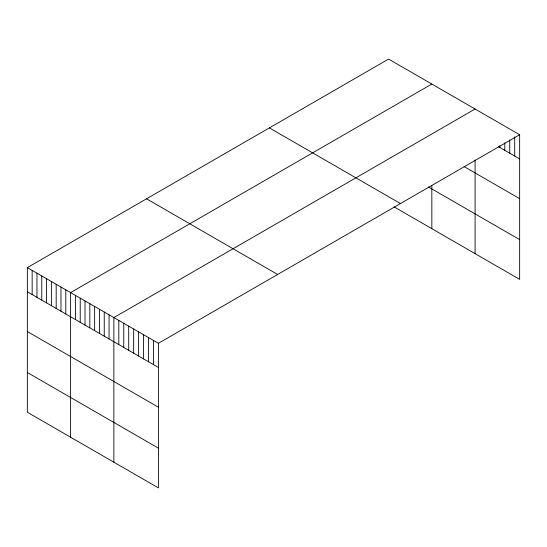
<?xml version="1.0" encoding="UTF-8"?>
<svg xmlns="http://www.w3.org/2000/svg" width="547" height="547" viewBox="0 0 547 547"><rect width="100%" height="100%" fill="white"/><g stroke="black" fill="none" stroke-linecap="round" stroke-linejoin="round"><path stroke-width="0.82" d="M27.35 267.627L158.418 343.297L158.418 487.924L27.35 412.253L27.35 267.627L388.582 59.076L519.65 134.747L519.65 279.373L394.072 206.869M431.836 84.047L70.604 292.597L70.604 437.224M475.083 109.017L113.858 317.575L113.858 462.201M158.418 343.297L519.65 134.747M498.426 146.651L519.65 158.904M464.102 166.589L519.65 198.657M428.404 186.937L519.65 239.62M269.377 127.895L400.445 203.566M146.555 198.807L277.623 274.478M27.35 291.783L158.418 367.461M27.35 331.544L158.418 407.214M27.35 372.5L158.418 448.171M514.7 136.887L514.7 156.045M509.749 139.854L509.749 153.187M504.792 142.829L504.792 150.329M499.842 145.803L499.842 147.471M475.09 159.95L475.09 253.644M431.836 185.501L431.836 228.673M153.468 340.439L153.468 364.596M148.517 337.581L148.517 361.738M143.567 334.723L143.567 358.88M138.61 331.865L138.61 356.022M133.659 329.007L133.659 353.164M128.709 326.149L128.709 350.306M123.759 323.291L123.759 347.448M118.808 320.433L118.808 344.589M109.051 314.798L109.051 338.955M104.245 312.022L104.245 336.179M99.438 309.246L99.438 333.403M94.631 306.47L94.631 330.627M89.824 303.701L89.824 327.858M85.017 300.925L85.017 325.082M80.218 298.149L80.218 322.306M75.411 295.373L75.411 319.53M65.797 289.828L65.797 313.985M60.99 287.052L60.99 311.209M56.184 284.276L56.184 308.433M51.377 281.5L51.377 305.657M46.57 278.724L46.57 302.888M41.77 275.955L41.77 300.112M36.964 273.179L36.964 297.336M32.157 270.403L32.157 294.56"/></g></svg>
